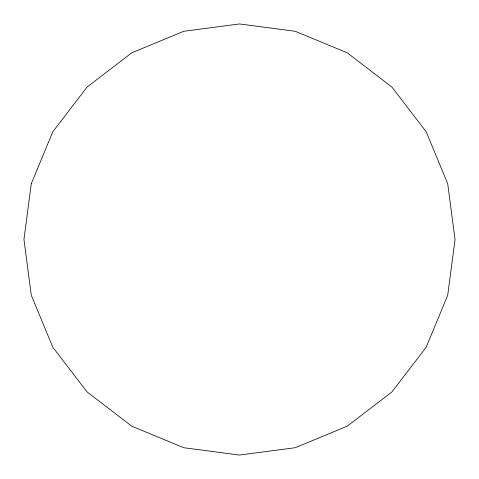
<?xml version="1.0" encoding="UTF-8"?>
<svg xmlns="http://www.w3.org/2000/svg" width="479" height="479" viewBox="0 0 479 479"><rect width="100%" height="100%" fill="white"/><g stroke="black" fill="none" stroke-linecap="round" stroke-linejoin="round"><path stroke-width="0.72" d="M31.297 183.714L23.95 239.5L31.297 295.286L52.828 347.275L87.082 391.918L131.725 426.172L183.714 447.703L239.5 455.05L295.286 447.703L347.275 426.172L391.918 391.918L426.172 347.275L447.703 295.286L455.05 239.5L447.703 183.714L426.172 131.725L391.918 87.082L347.275 52.828L295.286 31.297L239.5 23.95L183.714 31.297L131.725 52.828L87.082 87.082L52.828 131.725L31.297 183.714"/></g></svg>
